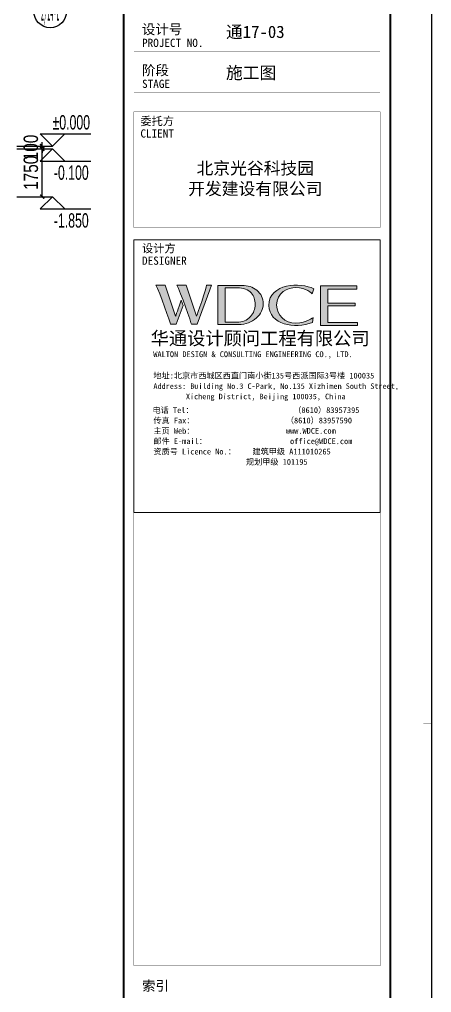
# Model space of a CAD drawing. Extents: x -233336 to 840473, y -28113 to 330904.
# Drawn here: x 135431 to 150489, y 9195 to 44801 of the extents above; entities that cross this region are included whole.
import ezdxf
from ezdxf.enums import TextEntityAlignment as Align

# ---------------------------------------------------------------- set-up
doc = ezdxf.new("R2010")
doc.units = 0
doc.header["$LTSCALE"] = 1000
doc.layers.get('0').update_dxf_attribs({"linetype": 'CONTINUOUS'})
doc.layers.get('Defpoints').update_dxf_attribs({"linetype": 'CONTINUOUS'})
for name, color, linetype in [('X-104 14#平面$0$01-标注_尺寸', 8, 'CONTINUOUS'), ('X-104 14#平面$0$01-标注_标高', 8, 'CONTINUOUS'), ('X-104 14#平面$0$104-14# 核心筒$1$01-标注_轴线坐标', 8, 'CONTINUOUS')]:
    doc.layers.add(name, color=color, linetype=linetype)
doc.styles.add('X-104 14#平面$0$104-14# 核心筒$2$_TCH_AXIS', font='STXIHEI.TTF', dxfattribs={"width": 0.75})
doc.styles.add('X-104 14#平面$0$_TCH_DIM', font='ros.shx', dxfattribs={"width": 0.8, "bigfont": 'jd.shx'})
doc.styles.add('X-104 14#平面$0$_TCH_DIM_T3', font='ros.shx', dxfattribs={"width": 0.8, "bigfont": 'jd.shx'})
doc.styles.add('图签信息$0$hwxh', font='STXIHEI.TTF')
doc.styles.add('图签信息$0$华文细黑', font='STXIHEI.TTF', dxfattribs={"height": 10})
doc.dimstyles.new('X-104 14#平面$0$_TCH_ARCH&&150', dxfattribs={"dimtxt": 525, "dimasz": 150, "dimexe": 375, "dimexo": 450, "dimgap": 150, "dimtad": 1, "dimdec": 0, "dimzin": 0, "dimdsep": 46, "dimtxsty": 'X-104 14#平面$0$_TCH_DIM_T3', "dimblk": 'X-104 14#平面$0$_ArchTick', "dimcen": 0.09, "dimclrt": 7, "dimazin": 2, "dimtfac": 1, "dimtdec": 0, "dimtix": 1, "dimtmove": 2, "dimatfit": 3, "dimfxl": 0, "dimtolj": 1, "dimtzin": 0, "dimarcsym": 0})

# ---------------------------------------------------------------- blocks, each defined once
blk = doc.blocks.new('图框-A1+1-2')
for points, const_width in [([(0, 0), (1261, 0), (1261, 594), (0, 594)], 0.05), ([(1186, 584), (25, 584), (25, 10), (1186, 10)], 0.5)]:
    blk.add_lwpolyline(points, close=True, dxfattribs=dict(const_width=const_width))
at = {"const_width": 0.05}
blk.add_lwpolyline([(1261, 297), (1259, 297)], dxfattribs=at)
blk = doc.blocks.new('图签信息$0$logo2')
h = blk.add_hatch(color=7)
h.paths.add_polyline_path([(19.021, -7.36), (15.845, -7.36), (15.845, -3.972), (18.974, -3.972), (18.974, -4.243), (16.461, -4.243), (16.461, -5.448), (18.811, -5.448), (18.811, -5.686), (16.474, -5.686), (16.474, -7.116), (19.021, -7.116)])
edge = h.paths.add_edge_path()
edge.add_spline(control_points=[(15.259, -4.206), (15.259, -4.206), (15.127, -4.646), (15.127, -4.646), (15.127, -4.646), (14.62, -4.101), (13.734, -4.101), (13.035, -4.101), (12.071, -4.537), (12.076, -5.621), (12.08, -6.488), (12.766, -7.164), (13.734, -7.168), (14.656, -7.172), (15.227, -6.68), (15.227, -6.68), (15.227, -6.68), (15.164, -7.108), (15.164, -7.108), (13.632, -7.703), (11.417, -7.291), (11.411, -5.643), (11.404, -3.721), (14.157, -3.665), (15.259, -4.206)], knot_values=[0, 0, 0, 0, 1, 1, 1, 2, 2, 2, 3, 3, 3, 4, 4, 4, 5, 5, 5, 6, 6, 6, 7, 7, 7, 8, 8, 8, 8], degree=3, periodic=0)
edge = h.paths.add_edge_path(flags=16)
edge.add_spline(control_points=[(10.229, -5.566), (10.229, -5.16), (10.12, -4.83), (9.897, -4.576), (9.63, -4.273), (9.228, -4.122), (8.69, -4.122), (8.69, -4.122), (7.638, -4.122), (7.638, -4.122), (7.638, -4.122), (7.638, -7.098), (7.638, -7.098), (7.638, -7.098), (8.663, -7.098), (8.663, -7.098), (9.133, -7.098), (9.519, -6.934), (9.823, -6.604), (10.095, -6.309), (10.229, -5.964), (10.229, -5.566)], knot_values=[0, 0, 0, 0, 1, 1, 1, 2, 2, 2, 3, 3, 3, 4, 4, 4, 5, 5, 5, 6, 6, 6, 7, 7, 7, 7], degree=3, periodic=0)
edge = h.paths.add_edge_path()
edge.add_spline(control_points=[(10.919, -5.505), (10.919, -5.962), (10.725, -6.366), (10.336, -6.719), (9.92, -7.098), (9.414, -7.288), (8.817, -7.288), (8.817, -7.288), (7.028, -7.288), (7.028, -7.288), (7.028, -7.288), (7.028, -3.925), (7.028, -3.925), (7.028, -3.925), (9.095, -3.925), (9.095, -3.925), (9.593, -3.925), (10.015, -4.063), (10.363, -4.34), (10.733, -4.637), (10.919, -5.026), (10.919, -5.505)], knot_values=[0, 0, 0, 0, 1, 1, 1, 2, 2, 2, 3, 3, 3, 4, 4, 4, 5, 5, 5, 6, 6, 6, 7, 7, 7, 7], degree=3, periodic=0)
at = {"lineweight": 0}
blk.add_lwpolyline([(19.021, -7.36), (15.845, -7.36), (15.845, -3.972), (18.974, -3.972), (18.974, -4.243), (16.461, -4.243), (16.461, -5.448), (18.811, -5.448), (18.811, -5.686), (16.474, -5.686), (16.474, -7.116), (19.021, -7.116), (19.021, -7.36)], dxfattribs=at)
for points, knots in [([(10.919, -5.505), (10.919, -5.962), (10.725, -6.366), (10.336, -6.719), (9.92, -7.098), (9.414, -7.288), (8.817, -7.288), (8.817, -7.288), (7.028, -7.288), (7.028, -7.288), (7.028, -7.288), (7.028, -3.925), (7.028, -3.925), (7.028, -3.925), (9.095, -3.925), (9.095, -3.925), (9.593, -3.925), (10.015, -4.063), (10.363, -4.34), (10.733, -4.637), (10.919, -5.026), (10.919, -5.505)], [0, 0, 0, 0, 1, 1, 1, 2, 2, 2, 3, 3, 3, 4, 4, 4, 5, 5, 5, 6, 6, 6, 7, 7, 7, 7]), ([(10.229, -5.566), (10.229, -5.16), (10.12, -4.83), (9.897, -4.576), (9.63, -4.273), (9.228, -4.122), (8.69, -4.122), (8.69, -4.122), (7.638, -4.122), (7.638, -4.122), (7.638, -4.122), (7.638, -7.098), (7.638, -7.098), (7.638, -7.098), (8.663, -7.098), (8.663, -7.098), (9.133, -7.098), (9.519, -6.934), (9.823, -6.604), (10.095, -6.309), (10.229, -5.964), (10.229, -5.566)], [0, 0, 0, 0, 1, 1, 1, 2, 2, 2, 3, 3, 3, 4, 4, 4, 5, 5, 5, 6, 6, 6, 7, 7, 7, 7]), ([(15.259, -4.206), (15.259, -4.206), (15.127, -4.646), (15.127, -4.646), (15.127, -4.646), (14.62, -4.101), (13.734, -4.101), (13.035, -4.101), (12.071, -4.537), (12.076, -5.621), (12.08, -6.488), (12.766, -7.164), (13.734, -7.168), (14.656, -7.172), (15.227, -6.68), (15.227, -6.68), (15.227, -6.68), (15.164, -7.108), (15.164, -7.108), (13.632, -7.703), (11.417, -7.291), (11.411, -5.643), (11.404, -3.721), (14.157, -3.665), (15.259, -4.206)], [0, 0, 0, 0, 1, 1, 1, 2, 2, 2, 3, 3, 3, 4, 4, 4, 5, 5, 5, 6, 6, 6, 7, 7, 7, 8, 8, 8, 8])]:
    blk.add_open_spline(points, degree=3, knots=knots, dxfattribs=at)
blk = doc.blocks.new('图签信息$0$logo1')
h = blk.add_hatch(color=8)
edge = h.paths.add_edge_path()
edge.add_spline(control_points=[(3.863, -5.205), (3.635, -5.88), (3.386, -6.562), (3.386, -6.562), (3.386, -6.562), (2.503, -3.908), (2.503, -3.908), (2.503, -3.908), (1.802, -3.905), (1.687, -3.908), (2.021, -4.386), (2.952, -7.271), (2.952, -7.271), (2.952, -7.271), (3.437, -7.271), (3.437, -7.271), (3.437, -7.271), (4.032, -5.659), (4.032, -5.659), (4.032, -5.659), (3.863, -5.205), (3.863, -5.205)], knot_values=[0, 0, 0, 0, 1, 1, 1, 2, 2, 2, 3, 3, 3, 4, 4, 4, 5, 5, 5, 6, 6, 6, 7, 7, 7, 7], degree=3, periodic=0)
h = blk.add_hatch(color=7)
edge = h.paths.add_edge_path()
edge.add_spline(control_points=[(6.038, -3.908), (6.09, -4.101), (5.198, -6.562), (5.198, -6.562), (5.198, -6.562), (4.302, -3.908), (4.302, -3.908), (4.302, -3.908), (3.6, -3.905), (3.486, -3.908), (3.821, -4.386), (4.751, -7.271), (4.751, -7.271), (4.751, -7.271), (5.236, -7.271), (5.236, -7.271), (5.236, -7.271), (6.333, -4.3), (6.333, -4.3), (6.333, -4.3), (6.482, -3.908), (6.482, -3.908), (6.482, -3.908), (6.214, -3.914), (6.038, -3.908)], knot_values=[0, 0, 0, 0, 1, 1, 1, 2, 2, 2, 3, 3, 3, 4, 4, 4, 5, 5, 5, 6, 6, 6, 7, 7, 7, 8, 8, 8, 8], degree=3, periodic=0)
at = {"color": 8, "lineweight": 0}
blk.add_open_spline([(3.863, -5.205), (3.635, -5.88), (3.386, -6.562), (3.386, -6.562), (3.386, -6.562), (2.503, -3.908), (2.503, -3.908), (2.503, -3.908), (1.802, -3.905), (1.687, -3.908), (2.021, -4.386), (2.952, -7.271), (2.952, -7.271), (2.952, -7.271), (3.437, -7.271), (3.437, -7.271), (3.437, -7.271), (4.032, -5.659), (4.032, -5.659), (4.032, -5.659), (3.863, -5.205), (3.863, -5.205)], degree=3, knots=[0, 0, 0, 0, 1, 1, 1, 2, 2, 2, 3, 3, 3, 4, 4, 4, 5, 5, 5, 6, 6, 6, 7, 7, 7, 7], dxfattribs=at)
at = {"lineweight": 0}
blk.add_open_spline([(6.038, -3.908), (6.09, -4.101), (5.198, -6.562), (5.198, -6.562), (5.198, -6.562), (4.302, -3.908), (4.302, -3.908), (4.302, -3.908), (3.6, -3.905), (3.486, -3.908), (3.821, -4.386), (4.751, -7.271), (4.751, -7.271), (4.751, -7.271), (5.236, -7.271), (5.236, -7.271), (5.236, -7.271), (6.333, -4.3), (6.333, -4.3), (6.333, -4.3), (6.482, -3.908), (6.482, -3.908), (6.482, -3.908), (6.214, -3.914), (6.038, -3.908)], degree=3, knots=[0, 0, 0, 0, 1, 1, 1, 2, 2, 2, 3, 3, 3, 4, 4, 4, 5, 5, 5, 6, 6, 6, 7, 7, 7, 8, 8, 8, 8], dxfattribs=at)
blk.add_blockref('图签信息$0$logo2', (0, 0))
blk = doc.blocks.new('图签信息$0$时间-logo')
at = {"layer": 'Defpoints', "lineweight": 0}
blk.add_lwpolyline([(0, -23.457), (-21.166, -23.457), (-21.166, 0), (0, 0), (0, -23.457)], dxfattribs=at)
blk.add_blockref('图签信息$0$logo1', (-20.967, 0))
at = {"style": '图签信息$0$hwxh'}
for s, height, p in [('华通设计顾问工程有限公司 ', 1.15, (-19.726, -9.054)), ('WALTON DESIGN & CONSULTING ENGINEERING CO., LTD.', 0.5, (-19.497, -10.096)), ('地址:北京市西城区西直门南小街135号西派国际3号楼 100035', 0.5, (-19.485, -11.936)), ('Address: Building No.3 C-Park, No.135 Xizhimen South Street, ', 0.47, (-19.485, -12.827)), ('Xicheng District, Beijing 100035, China ', 0.47, (-16.691, -13.718)), ('电话 Tel：                        （8610）83957395 ', 0.5, (-19.564, -14.906)), ('传真 Fax：                      （8610）83957590 ', 0.5, (-19.485, -15.798)), ('主页 Web：                      www.WDCE.com ', 0.5, (-19.485, -16.689)), ('邮件 E-mail：                    office@WDCE.com ', 0.5, (-19.485, -17.58)), ('资质号 Licence No.：    建筑甲级 A111010265 ', 0.5, (-19.485, -18.472)), ('   规划甲级 101195', 0.5, (-12.602, -19.363))]:
    blk.add_text(s, height=height, dxfattribs=at).set_placement(p)
blk = doc.blocks.new('图签信息')
at = {"const_width": 0.5}
blk.add_lwpolyline([(-65, 0), (0, 0), (0, 500.5), (-65, 500.5)], close=True, dxfattribs=at)
at = {"const_width": 0.05}
for points in [[(-62.5, 450.87), (-2.5, 450.87)], [(-62.5, 440.87), (-2.5, 440.87)], [(-2.5, 407.85), (-2.5, 436.12), (-62.5, 436.12), (-62.5, 407.85)], [(-62.5, 407.85), (-2.5, 407.85)], [(-62.5, 404.92), (-62.5, 227.83)], [(-62.5, 404.92), (-2.5, 404.92)], [(-62.5, 227.83), (-2.5, 227.83), (-2.5, 404.92)], [(-57.5, 338.36), (-7.5, 338.36)], [(-57.5, 288.83), (-7.5, 288.83)], [(-57.5, 234.85), (-7.5, 234.85)], [(-62.5, 227.83), (-2.5, 227.83)]]:
    blk.add_lwpolyline(points, dxfattribs=at)
at = {"ltscale": 0.001, "xscale": 2.834689937531525, "yscale": 2.834689937531525, "zscale": 2.834689937531525}
blk.add_blockref('图签信息$0$时间-logo', (-2.5, 404.92), dxfattribs=at)
at = {"style": '图签信息$0$华文细黑'}
for s, height, p in [('设计号', 2.4, (-60.54, 457.48)), ('PROJECT NO.', 2, (-60.5, 453.97)), ('阶段', 2.4, (-60.5, 447.47)), ('STAGE', 2, (-60.5, 443.97)), ('委托方', 2, (-60.9, 434.86)), ('CLIENT', 2, (-60.9, 431.86)), ('设计方', 2, (-60.5, 403.83)), ('DESIGNER', 2, (-60.5, 400.83)), ('索引', 2.4, (-60.5, 224.14))]:
    blk.add_text(s, height=height, dxfattribs=at).set_placement(p, align=Align.TOP_LEFT)
at = {"color": 4, "ltscale": 0.001, "char_height": 3, "width": 58.4895, "style": '图签信息$0$华文细黑'}
for s, insert, attachment_point in [('通17-03', (-40.06, 455.51), 4), ('施工图', (-40.06, 445.51), 4), ('北京光谷科技园\\P开发建设有限公司', (-32.9, 419.71), 5)]:
    blk.add_mtext(s, dxfattribs=dict(at, insert=insert, attachment_point=attachment_point))
blk = doc.blocks.new('图签-A1')
at = {"color": 2}
blk.add_blockref('图签信息', (0, 0), dxfattribs=at)
blk = doc.blocks.new('X-104 14#平面$0$_ArchTick')
at = {"color": 0, "linetype": 'ByBlock', "const_width": 0.4}
blk.add_lwpolyline([(-0.5, -0.5), (0.5, 0.5)], dxfattribs=at)
blk = doc.blocks.new('*D234')
at = {"layer": 'Defpoints', "color": 0}
for p in [(134879, 40166), (134879, 40066), (136261, 40166)]:
    blk.add_point(p, dxfattribs=at)
at = {"layer": 'X-104 14#平面$0$01-标注_尺寸', "color": 0, "lineweight": -2}
for p, q in [((136261, 40166), (136261, 40316)), ((135329, 40166), (136636, 40166)), ((135329, 40066), (136636, 40066)), ((136261, 40066), (136261, 40166)), ((136261, 40066), (136261, 39916))]:
    blk.add_line(p, q, dxfattribs=at)
at = {"layer": 'X-104 14#平面$0$01-标注_尺寸', "color": 0, "lineweight": -2, "xscale": 150, "yscale": 150, "zscale": 150}
for p, rotation in [((136261, 40166), 270), ((136261, 40066), 90)]:
    blk.add_blockref('X-104 14#平面$0$_ArchTick', p, dxfattribs=dict(at, rotation=rotation))
at = {"layer": 'X-104 14#平面$0$01-标注_尺寸', "color": 7, "insert": (135849, 40116), "char_height": 525, "attachment_point": 5, "rotation": 90, "style": 'X-104 14#平面$0$_TCH_DIM_T3'}
blk.add_mtext('\\A1;100', dxfattribs=at)
blk = doc.blocks.new('*D235')
at = {"layer": 'Defpoints', "color": 0}
for p in [(134879, 40066), (136261, 40066), (134879, 38316)]:
    blk.add_point(p, dxfattribs=at)
at = {"layer": 'X-104 14#平面$0$01-标注_尺寸', "color": 0, "lineweight": -2}
for p, q in [((135329, 40066), (136636, 40066)), ((136261, 38316), (136261, 40066)), ((135329, 38316), (136636, 38316))]:
    blk.add_line(p, q, dxfattribs=at)
at = {"layer": 'X-104 14#平面$0$01-标注_尺寸', "color": 0, "lineweight": -2, "xscale": 150, "yscale": 150, "zscale": 150}
for p, rotation in [((136261, 40066), 90), ((136261, 38316), 270)]:
    blk.add_blockref('X-104 14#平面$0$_ArchTick', p, dxfattribs=dict(at, rotation=rotation))
at = {"layer": 'X-104 14#平面$0$01-标注_尺寸', "color": 7, "insert": (135849, 39191), "char_height": 525, "attachment_point": 5, "rotation": 90, "style": 'X-104 14#平面$0$_TCH_DIM_T3'}
blk.add_mtext('\\A1;1750', dxfattribs=at)
blk = doc.blocks.new('X-104 14#平面')
blk.add_lwpolyline([(-38664.4, 63600), (150485.6, 63600), (150485.6, -25500), (-38664.4, -25500)], close=True)
at = {"layer": 'X-104 14#平面$0$01-标注_标高'}
for p, q in [((136636.2, 40166.4), (136186.2, 40616.4)), ((136186.2, 40616.4), (138040.1, 40616.4)), ((136636.2, 40166.4), (137086.2, 40616.4)), ((136636.2, 40066.4), (136186.2, 39616.4)), ((136636.2, 40066.4), (137086.2, 39616.4)), ((136186.2, 39616.4), (138040.1, 39616.4)), ((136636.2, 38316.4), (136186.2, 37866.4)), ((136636.2, 38316.4), (137086.2, 37866.4)), ((136186.2, 37866.4), (138040.1, 37866.4))]:
    blk.add_line(p, q, dxfattribs=at)
at = {"layer": 'X-104 14#平面$0$104-14# 核心筒$1$01-标注_轴线坐标'}
blk.add_circle((136553.8, 45100.3), 600, dxfattribs=at)
at = {"xscale": 150, "yscale": 150, "zscale": 150}
for name, p in [('图框-A1+1-2', (-38664.4, -25500)), ('图签-A1', (148985.6, -24000))]:
    blk.add_blockref(name, p, dxfattribs=at)
at = {"layer": 'X-104 14#平面$0$01-标注_标高', "color": 7, "style": 'X-104 14#平面$0$_TCH_DIM', "width": 0.64}
for s, p in [('%%P0.000', (136639.1, 40773.9)), ('-0.100', (136687.1, 38933.9)), ('-1.850', (136687.1, 37183.9))]:
    blk.add_text(s, height=525, dxfattribs=at).set_placement(p)
at = {"layer": 'X-104 14#平面$0$104-14# 核心筒$1$01-标注_轴线坐标', "color": 7, "style": 'X-104 14#平面$0$104-14# 核心筒$2$_TCH_AXIS', "width": 0.335693}
blk.add_text('2/14-E', height=678.82, dxfattribs=at).set_placement((136214.4, 44760.9), (136893.2, 44760.9), align=Align.FIT)
at = {"layer": 'X-104 14#平面$0$01-标注_尺寸'}
for p1, p2, text, picture, middle in [((134879.5, 40066.4), (134879.5, 40166.4), '100', '*D234', (135848.7, 40116.4)), ((134879.5, 38316.4), (134879.5, 40066.4), '1750', '*D235', (135848.7, 39191.4))]:
    dim = blk.add_aligned_dim(p1=p1, p2=p2, distance=-1381.7, text=text, dimstyle='X-104 14#平面$0$_TCH_ARCH&&150', dxfattribs=at)
    dim.commit()
    dim.dimension.update_dxf_attribs({"geometry": picture, "text_midpoint": middle})

msp = doc.modelspace()

# ---------------------------------------------------------------- block references
msp.add_blockref('X-104 14#平面', (0, 0))

doc.saveas('drawing.dxf')
